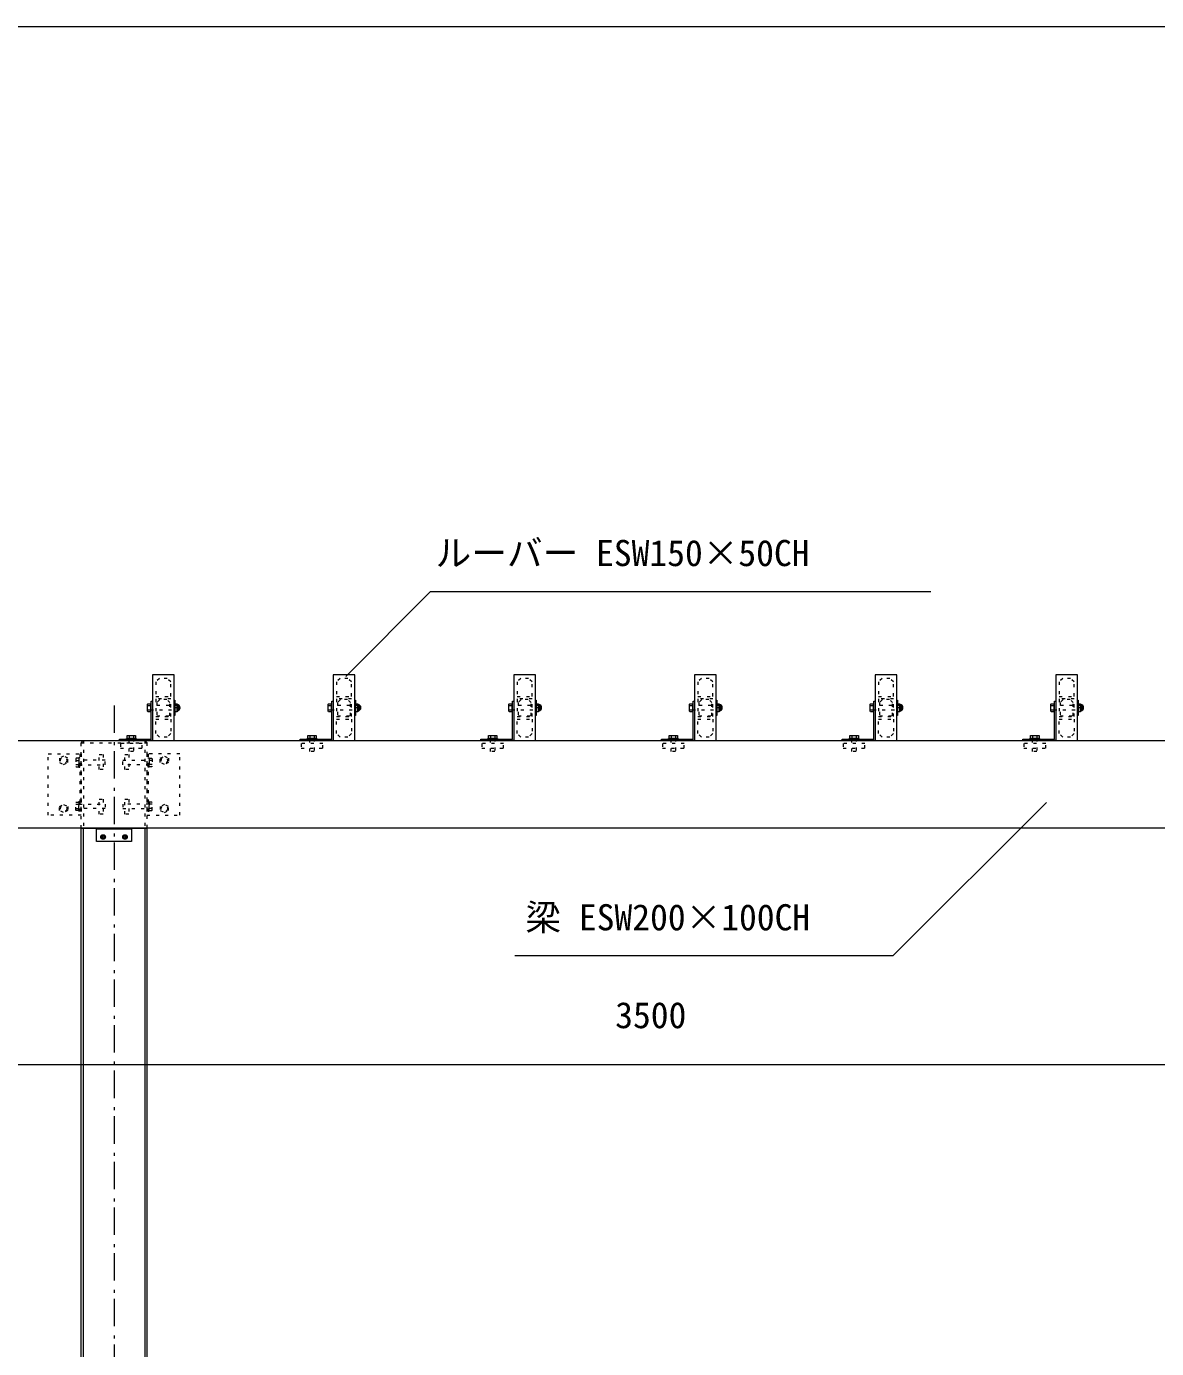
# Model space of a CAD drawing. Units: millimetres, scale not verified. Extents: x -9750 to 9750, y -6875 to 6875.
# Drawn here: x -7331 to -4751, y 3858 to 6875 of the extents above; entities that cross this region are included whole.
import ezdxf
from ezdxf.enums import TextEntityAlignment as Align

# ---------------------------------------------------------------- set-up
doc = ezdxf.new("R2010")
doc.units = ezdxf.units.MM
doc.header["$LTSCALE"] = 50
doc.linetypes.add('USER5', pattern=[0.416565, 0.138855, -0.27771])
doc.linetypes.add('USER6', pattern=[2.083282, 1.25, -0.416565, 0.138855, -0.277863])
doc.layers.add('0-1_IMPORTED', color=30, linetype='Continuous', lineweight=18)
doc.styles.add('ＭＳ ゴシック', font='')
doc.styles.get('ＭＳ ゴシック').set_extended_font_data('MS Gothic')

msp = doc.modelspace()

# ---------------------------------------------------------------- linework, layer by layer
at = {"layer": '0-1_IMPORTED', "color": 1, "linetype": 'USER6'}
for p, q in [((-7130.72, 5325.11), (-7130.72, -3224.89)), ((-7156.47, 5027.11), (-7156.47, 5028.36)), ((-7156.47, 5027.11), (-7156.47, 5028.36)), ((-7104.97, 5027.11), (-7104.97, 5028.36)), ((-7104.97, 5027.11), (-7104.97, 5028.36))]:
    msp.add_line(p, q, dxfattribs=at)
at = {"layer": '0-1_IMPORTED'}
for p, q in [((-7047.82, 5324.73), (-7053.61, 5324.73)), ((-7053.61, 5315.49), (-7047.82, 5315.49)), ((-6987.43, 5320.11), (-6991, 5320.11)), ((-6986.72, 5312.96), (-6986.72, 5327.26)), ((-6635.32, 5324.73), (-6641.11, 5324.73)), ((-6641.11, 5315.49), (-6635.32, 5315.49)), ((-6574.93, 5320.11), (-6578.5, 5320.11)), ((-6574.22, 5312.96), (-6574.22, 5327.26)), ((-6222.82, 5324.73), (-6228.61, 5324.73)), ((-6228.61, 5315.49), (-6222.82, 5315.49)), ((-6162.43, 5320.11), (-6166, 5320.11)), ((-6161.72, 5312.96), (-6161.72, 5327.26)), ((-5810.32, 5324.73), (-5816.11, 5324.73)), ((-5816.11, 5315.49), (-5810.32, 5315.49)), ((-5749.93, 5320.11), (-5753.5, 5320.11)), ((-5749.22, 5312.96), (-5749.22, 5327.26)), ((-5397.82, 5324.73), (-5403.61, 5324.73)), ((-5403.61, 5315.49), (-5397.82, 5315.49)), ((-5337.43, 5320.11), (-5341, 5320.11)), ((-5336.72, 5312.96), (-5336.72, 5327.26)), ((-4985.32, 5324.73), (-4991.11, 5324.73)), ((-4991.11, 5315.49), (-4985.32, 5315.49)), ((-4924.93, 5320.11), (-4928.5, 5320.11)), ((-4924.22, 5312.96), (-4924.22, 5327.26)), ((-7096.09, 5257.11), (-7096.09, 5250.11)), ((-7086.34, 5257.11), (-7086.34, 5250.11)), ((-6683.59, 5257.11), (-6683.59, 5250.11)), ((-6673.84, 5257.11), (-6673.84, 5250.11)), ((-6271.09, 5257.11), (-6271.09, 5250.11)), ((-6261.34, 5257.11), (-6261.34, 5250.11)), ((-5858.59, 5257.11), (-5858.59, 5250.11)), ((-5848.84, 5257.11), (-5848.84, 5250.11)), ((-5446.09, 5257.11), (-5446.09, 5250.11)), ((-5436.34, 5257.11), (-5436.34, 5250.11)), ((-5033.59, 5257.11), (-5033.59, 5250.11)), ((-5023.84, 5257.11), (-5023.84, 5250.11)), ((-7200.72, 1945.11), (-7200.72, 5045.11)), ((-7060.72, 5045.11), (-7060.72, 1945.11))]:
    msp.add_line(p, q, dxfattribs=at)
at = {"layer": '0-1_IMPORTED', "linetype": 'USER5'}
for p, q in [((-7205.72, 5240.11), (-7055.72, 5240.11)), ((-7200.72, 5245.11), (-7200.72, 5045.11)), ((-7060.72, 5245.11), (-7060.72, 5045.11)), ((-7217.72, 5199.99), (-7210.72, 5199.99)), ((-7217.72, 5190.23), (-7210.72, 5190.23)), ((-7208.72, 5215.11), (-7208.72, 5075.11)), ((-7052.72, 5215.11), (-7052.72, 5075.11)), ((-7043.72, 5199.99), (-7050.72, 5199.99)), ((-7043.72, 5190.23), (-7050.72, 5190.23)), ((-7217.72, 5099.99), (-7210.72, 5099.99)), ((-7043.72, 5099.99), (-7050.72, 5099.99)), ((-7217.72, 5090.23), (-7210.72, 5090.23)), ((-7043.72, 5090.23), (-7050.72, 5090.23))]:
    msp.add_line(p, q, dxfattribs=at)
at = {"layer": '0-1_IMPORTED', "color": 1}
for p, q in [((-5352.29, 4753.53), (-5002.17, 5103.66)), ((-5352.29, 4753.53), (-6215.61, 4753.53)), ((-7630.72, 4505.99), (-4130.72, 4505.99))]:
    msp.add_line(p, q, dxfattribs=at)
at = {"layer": '0-1_IMPORTED'}
for points in [[(-9750, 6875), (9750, 6875), (9750, -6875), (-9750, -6875)], [(-6993.22, 5395.11), (-7043.22, 5395.11), (-7043.22, 5245.11), (-6993.22, 5245.11)], [(-6580.72, 5395.11), (-6630.72, 5395.11), (-6630.72, 5245.11), (-6580.72, 5245.11)], [(-6168.22, 5395.11), (-6218.22, 5395.11), (-6218.22, 5245.11), (-6168.22, 5245.11)], [(-5755.72, 5395.11), (-5805.72, 5395.11), (-5805.72, 5245.11), (-5755.72, 5245.11)], [(-5343.22, 5395.11), (-5393.22, 5395.11), (-5393.22, 5245.11), (-5343.22, 5245.11)], [(-4930.72, 5395.11), (-4980.72, 5395.11), (-4980.72, 5245.11), (-4930.72, 5245.11)], [(-7043.22, 5335.11), (-7043.22, 5245.11), (-7118.22, 5245.11), (-7118.22, 5248.11), (-7046.22, 5248.11), (-7046.22, 5335.11)], [(-7047.82, 5310.87), (-7053.61, 5310.87), (-7054.33, 5312.11), (-7054.33, 5328.11), (-7053.61, 5329.35), (-7047.82, 5329.35)], [(-7046.22, 5329.11), (-7047.82, 5329.11), (-7047.82, 5311.11), (-7046.22, 5311.11)], [(-6993.22, 5337.61), (-6991.72, 5337.61), (-6991.72, 5302.61), (-6993.22, 5302.61)], [(-6991.72, 5329.11), (-6986.72, 5329.11), (-6986.72, 5311.11), (-6991.72, 5311.11)], [(-6630.72, 5335.11), (-6630.72, 5245.11), (-6705.72, 5245.11), (-6705.72, 5248.11), (-6633.72, 5248.11), (-6633.72, 5335.11)], [(-6635.32, 5310.87), (-6641.11, 5310.87), (-6641.83, 5312.11), (-6641.83, 5328.11), (-6641.11, 5329.35), (-6635.32, 5329.35)], [(-6633.72, 5329.11), (-6635.32, 5329.11), (-6635.32, 5311.11), (-6633.72, 5311.11)], [(-6580.72, 5337.61), (-6579.22, 5337.61), (-6579.22, 5302.61), (-6580.72, 5302.61)], [(-6579.22, 5329.11), (-6574.22, 5329.11), (-6574.22, 5311.11), (-6579.22, 5311.11)], [(-6218.22, 5335.11), (-6218.22, 5245.11), (-6293.22, 5245.11), (-6293.22, 5248.11), (-6221.22, 5248.11), (-6221.22, 5335.11)], [(-6222.82, 5310.87), (-6228.61, 5310.87), (-6229.33, 5312.11), (-6229.33, 5328.11), (-6228.61, 5329.35), (-6222.82, 5329.35)], [(-6221.22, 5329.11), (-6222.82, 5329.11), (-6222.82, 5311.11), (-6221.22, 5311.11)], [(-6168.22, 5337.61), (-6166.72, 5337.61), (-6166.72, 5302.61), (-6168.22, 5302.61)], [(-6166.72, 5329.11), (-6161.72, 5329.11), (-6161.72, 5311.11), (-6166.72, 5311.11)], [(-5805.72, 5335.11), (-5805.72, 5245.11), (-5880.72, 5245.11), (-5880.72, 5248.11), (-5808.72, 5248.11), (-5808.72, 5335.11)], [(-5810.32, 5310.87), (-5816.11, 5310.87), (-5816.83, 5312.11), (-5816.83, 5328.11), (-5816.11, 5329.35), (-5810.32, 5329.35)], [(-5808.72, 5329.11), (-5810.32, 5329.11), (-5810.32, 5311.11), (-5808.72, 5311.11)], [(-5755.72, 5337.61), (-5754.22, 5337.61), (-5754.22, 5302.61), (-5755.72, 5302.61)], [(-5754.22, 5329.11), (-5749.22, 5329.11), (-5749.22, 5311.11), (-5754.22, 5311.11)], [(-5393.22, 5335.11), (-5393.22, 5245.11), (-5468.22, 5245.11), (-5468.22, 5248.11), (-5396.22, 5248.11), (-5396.22, 5335.11)], [(-5397.82, 5310.87), (-5403.61, 5310.87), (-5404.33, 5312.11), (-5404.33, 5328.11), (-5403.61, 5329.35), (-5397.82, 5329.35)], [(-5396.22, 5329.11), (-5397.82, 5329.11), (-5397.82, 5311.11), (-5396.22, 5311.11)], [(-5343.22, 5337.61), (-5341.72, 5337.61), (-5341.72, 5302.61), (-5343.22, 5302.61)], [(-5341.72, 5329.11), (-5336.72, 5329.11), (-5336.72, 5311.11), (-5341.72, 5311.11)], [(-4980.72, 5335.11), (-4980.72, 5245.11), (-5055.72, 5245.11), (-5055.72, 5248.11), (-4983.72, 5248.11), (-4983.72, 5335.11)], [(-4985.32, 5310.87), (-4991.11, 5310.87), (-4991.83, 5312.11), (-4991.83, 5328.11), (-4991.11, 5329.35), (-4985.32, 5329.35)], [(-4983.72, 5329.11), (-4985.32, 5329.11), (-4985.32, 5311.11), (-4983.72, 5311.11)], [(-4930.72, 5337.61), (-4929.22, 5337.61), (-4929.22, 5302.61), (-4930.72, 5302.61)], [(-4929.22, 5329.11), (-4924.22, 5329.11), (-4924.22, 5311.11), (-4929.22, 5311.11)], [(-7082.72, 5257.11), (-7081.42, 5256.36), (-7081.42, 5250.11), (-7101.02, 5250.11), (-7101.02, 5256.36), (-7099.72, 5257.11)], [(-6670.22, 5257.11), (-6668.92, 5256.36), (-6668.92, 5250.11), (-6688.52, 5250.11), (-6688.52, 5256.36), (-6687.22, 5257.11)], [(-6257.72, 5257.11), (-6256.42, 5256.36), (-6256.42, 5250.11), (-6276.02, 5250.11), (-6276.02, 5256.36), (-6274.72, 5257.11)], [(-5845.22, 5257.11), (-5843.92, 5256.36), (-5843.92, 5250.11), (-5863.52, 5250.11), (-5863.52, 5256.36), (-5862.22, 5257.11)], [(-5432.72, 5257.11), (-5431.42, 5256.36), (-5431.42, 5250.11), (-5451.02, 5250.11), (-5451.02, 5256.36), (-5449.72, 5257.11)], [(-5020.22, 5257.11), (-5018.92, 5256.36), (-5018.92, 5250.11), (-5038.52, 5250.11), (-5038.52, 5256.36), (-5037.22, 5257.11)], [(-7630.72, 5245.11), (-630.72, 5245.11), (-630.72, 5045.11), (-7630.72, 5045.11)], [(-7080.22, 5250.11), (-7080.22, 5248.11), (-7102.22, 5248.11), (-7102.22, 5250.11)], [(-6667.72, 5250.11), (-6667.72, 5248.11), (-6689.72, 5248.11), (-6689.72, 5250.11)], [(-6255.22, 5250.11), (-6255.22, 5248.11), (-6277.22, 5248.11), (-6277.22, 5250.11)], [(-5842.72, 5250.11), (-5842.72, 5248.11), (-5864.72, 5248.11), (-5864.72, 5250.11)], [(-5430.22, 5250.11), (-5430.22, 5248.11), (-5452.22, 5248.11), (-5452.22, 5250.11)], [(-5017.72, 5250.11), (-5017.72, 5248.11), (-5039.72, 5248.11), (-5039.72, 5250.11)], [(-7205.72, 5045.11), (-7055.72, 5045.11), (-7055.72, 1945.11), (-7205.72, 1945.11)]]:
    msp.add_lwpolyline(points, close=True, dxfattribs=at)
at = {"layer": '0-1_IMPORTED', "color": 1}
msp.add_lwpolyline([(-6601.85, 5391.24), (-6407.97, 5585.11), (-5265.61, 5585.11)], dxfattribs=at)
at = {"layer": '0-1_IMPORTED', "linetype": 'USER5'}
for points in [[(-7035.22, 5379.11), (-7035.22, 5346.11), (-7001.22, 5346.11), (-7001.22, 5379.11), (-7009.22, 5387.11), (-7027.22, 5387.11)], [(-6622.72, 5379.11), (-6622.72, 5346.11), (-6588.72, 5346.11), (-6588.72, 5379.11), (-6596.72, 5387.11), (-6614.72, 5387.11)], [(-6210.22, 5379.11), (-6210.22, 5346.11), (-6176.22, 5346.11), (-6176.22, 5379.11), (-6184.22, 5387.11), (-6202.22, 5387.11)], [(-5797.72, 5379.11), (-5797.72, 5346.11), (-5763.72, 5346.11), (-5763.72, 5379.11), (-5771.72, 5387.11), (-5789.72, 5387.11)], [(-5385.22, 5379.11), (-5385.22, 5346.11), (-5351.22, 5346.11), (-5351.22, 5379.11), (-5359.22, 5387.11), (-5377.22, 5387.11)], [(-4972.72, 5379.11), (-4972.72, 5346.11), (-4938.72, 5346.11), (-4938.72, 5379.11), (-4946.72, 5387.11), (-4964.72, 5387.11)], [(-7035.22, 5340.11), (-7035.22, 5300.11), (-7001.22, 5300.11), (-7001.22, 5340.11)], [(-7033.22, 5331.78), (-7033.22, 5301.61), (-7003.22, 5301.61), (-7003.22, 5331.78), (-7010.04, 5338.61), (-7026.39, 5338.61)], [(-6622.72, 5340.11), (-6622.72, 5300.11), (-6588.72, 5300.11), (-6588.72, 5340.11)], [(-6620.72, 5331.78), (-6620.72, 5301.61), (-6590.72, 5301.61), (-6590.72, 5331.78), (-6597.54, 5338.61), (-6613.89, 5338.61)], [(-6210.22, 5340.11), (-6210.22, 5300.11), (-6176.22, 5300.11), (-6176.22, 5340.11)], [(-6208.22, 5331.78), (-6208.22, 5301.61), (-6178.22, 5301.61), (-6178.22, 5331.78), (-6185.04, 5338.61), (-6201.39, 5338.61)], [(-5797.72, 5340.11), (-5797.72, 5300.11), (-5763.72, 5300.11), (-5763.72, 5340.11)], [(-5795.72, 5331.78), (-5795.72, 5301.61), (-5765.72, 5301.61), (-5765.72, 5331.78), (-5772.54, 5338.61), (-5788.89, 5338.61)], [(-5385.22, 5340.11), (-5385.22, 5300.11), (-5351.22, 5300.11), (-5351.22, 5340.11)], [(-5383.22, 5331.78), (-5383.22, 5301.61), (-5353.22, 5301.61), (-5353.22, 5331.78), (-5360.04, 5338.61), (-5376.39, 5338.61)], [(-4972.72, 5340.11), (-4972.72, 5300.11), (-4938.72, 5300.11), (-4938.72, 5340.11)], [(-4970.72, 5331.78), (-4970.72, 5301.61), (-4940.72, 5301.61), (-4940.72, 5331.78), (-4947.54, 5338.61), (-4963.89, 5338.61)], [(-7035.22, 5261.11), (-7035.22, 5294.11), (-7001.22, 5294.11), (-7001.22, 5261.11), (-7009.22, 5253.11), (-7027.22, 5253.11)], [(-6622.72, 5261.11), (-6622.72, 5294.11), (-6588.72, 5294.11), (-6588.72, 5261.11), (-6596.72, 5253.11), (-6614.72, 5253.11)], [(-6210.22, 5261.11), (-6210.22, 5294.11), (-6176.22, 5294.11), (-6176.22, 5261.11), (-6184.22, 5253.11), (-6202.22, 5253.11)], [(-5797.72, 5261.11), (-5797.72, 5294.11), (-5763.72, 5294.11), (-5763.72, 5261.11), (-5771.72, 5253.11), (-5789.72, 5253.11)], [(-5385.22, 5261.11), (-5385.22, 5294.11), (-5351.22, 5294.11), (-5351.22, 5261.11), (-5359.22, 5253.11), (-5377.22, 5253.11)], [(-4972.72, 5261.11), (-4972.72, 5294.11), (-4938.72, 5294.11), (-4938.72, 5261.11), (-4946.72, 5253.11), (-4964.72, 5253.11)], [(-7200.72, 5245.11), (-7060.72, 5245.11), (-7055.72, 5240.11), (-7055.72, 5045.11), (-7205.72, 5045.11), (-7205.72, 5240.11)], [(-7066.22, 5238.11), (-7116.22, 5238.11), (-7116.22, 5228.11), (-7066.22, 5228.11)], [(-7086.22, 5250.11), (-7086.22, 5220.11), (-7096.22, 5220.11), (-7096.22, 5250.11)], [(-6653.72, 5238.11), (-6703.72, 5238.11), (-6703.72, 5228.11), (-6653.72, 5228.11)], [(-6673.72, 5250.11), (-6673.72, 5220.11), (-6683.72, 5220.11), (-6683.72, 5250.11)], [(-6241.22, 5238.11), (-6291.22, 5238.11), (-6291.22, 5228.11), (-6241.22, 5228.11)], [(-6261.22, 5250.11), (-6261.22, 5220.11), (-6271.22, 5220.11), (-6271.22, 5250.11)], [(-5828.72, 5238.11), (-5878.72, 5238.11), (-5878.72, 5228.11), (-5828.72, 5228.11)], [(-5848.72, 5250.11), (-5848.72, 5220.11), (-5858.72, 5220.11), (-5858.72, 5250.11)], [(-5416.22, 5238.11), (-5466.22, 5238.11), (-5466.22, 5228.11), (-5416.22, 5228.11)], [(-5436.22, 5250.11), (-5436.22, 5220.11), (-5446.22, 5220.11), (-5446.22, 5250.11)], [(-5003.72, 5238.11), (-5053.72, 5238.11), (-5053.72, 5228.11), (-5003.72, 5228.11)], [(-5023.72, 5250.11), (-5023.72, 5220.11), (-5033.72, 5220.11), (-5033.72, 5250.11)], [(-7280.72, 5215.11), (-7205.72, 5215.11), (-7205.72, 5075.11), (-7280.72, 5075.11)], [(-7245.72, 5209.49), (-7255.09, 5204.8), (-7255.09, 5195.42), (-7245.72, 5190.74), (-7236.34, 5195.42), (-7236.34, 5204.8)], [(-7217.72, 5186.61), (-7216.97, 5185.31), (-7210.72, 5185.31), (-7210.72, 5204.91), (-7216.97, 5204.91), (-7217.72, 5203.61)], [(-7210.72, 5184.11), (-7208.72, 5184.11), (-7208.72, 5206.11), (-7210.72, 5206.11)], [(-7210.72, 5190.11), (-7150.72, 5190.11), (-7150.72, 5200.11), (-7210.72, 5200.11)], [(-7164.59, 5213.11), (-7155.59, 5213.11), (-7155.59, 5179.11), (-7164.59, 5179.11)], [(-7050.72, 5190.11), (-7110.72, 5190.11), (-7110.72, 5200.11), (-7050.72, 5200.11)], [(-7105.84, 5213.11), (-7096.84, 5213.11), (-7096.84, 5179.11), (-7105.84, 5179.11)], [(-6980.72, 5215.11), (-7055.72, 5215.11), (-7055.72, 5075.11), (-6980.72, 5075.11)], [(-7050.72, 5184.11), (-7052.72, 5184.11), (-7052.72, 5206.11), (-7050.72, 5206.11)], [(-7043.72, 5186.61), (-7044.47, 5185.31), (-7050.72, 5185.31), (-7050.72, 5204.91), (-7044.47, 5204.91), (-7043.72, 5203.61)], [(-7015.72, 5209.49), (-7006.34, 5204.8), (-7006.34, 5195.42), (-7015.72, 5190.74), (-7025.09, 5195.42), (-7025.09, 5204.8)], [(-7245.72, 5080.74), (-7255.09, 5085.42), (-7255.09, 5094.8), (-7245.72, 5099.49), (-7236.34, 5094.8), (-7236.34, 5085.42)], [(-7217.72, 5103.61), (-7216.97, 5104.91), (-7210.72, 5104.91), (-7210.72, 5085.31), (-7216.97, 5085.31), (-7217.72, 5086.61)], [(-7210.72, 5106.11), (-7208.72, 5106.11), (-7208.72, 5084.11), (-7210.72, 5084.11)], [(-7210.72, 5100.11), (-7150.72, 5100.11), (-7150.72, 5090.11), (-7210.72, 5090.11)], [(-7164.59, 5111.11), (-7155.59, 5111.11), (-7155.59, 5077.11), (-7164.59, 5077.11)], [(-7050.72, 5100.11), (-7110.72, 5100.11), (-7110.72, 5090.11), (-7050.72, 5090.11)], [(-7105.84, 5111.11), (-7096.84, 5111.11), (-7096.84, 5077.11), (-7105.84, 5077.11)], [(-7050.72, 5106.11), (-7052.72, 5106.11), (-7052.72, 5084.11), (-7050.72, 5084.11)], [(-7043.72, 5103.61), (-7044.47, 5104.91), (-7050.72, 5104.91), (-7050.72, 5085.31), (-7044.47, 5085.31), (-7043.72, 5086.61)], [(-7015.72, 5080.74), (-7006.34, 5085.42), (-7006.34, 5094.8), (-7015.72, 5099.49), (-7025.09, 5094.8), (-7025.09, 5085.42)]]:
    msp.add_lwpolyline(points, close=True, dxfattribs=at)
for points in [[(-7047.82, 5315.11), (-6984.12, 5315.11), (-6982.82, 5316.41), (-6982.82, 5323.81), (-6984.12, 5325.11), (-7047.82, 5325.11)], [(-6635.32, 5315.11), (-6571.62, 5315.11), (-6570.32, 5316.41), (-6570.32, 5323.81), (-6571.62, 5325.11), (-6635.32, 5325.11)], [(-6222.82, 5315.11), (-6159.12, 5315.11), (-6157.82, 5316.41), (-6157.82, 5323.81), (-6159.12, 5325.11), (-6222.82, 5325.11)], [(-5810.32, 5315.11), (-5746.62, 5315.11), (-5745.32, 5316.41), (-5745.32, 5323.81), (-5746.62, 5325.11), (-5810.32, 5325.11)], [(-5397.82, 5315.11), (-5334.12, 5315.11), (-5332.82, 5316.41), (-5332.82, 5323.81), (-5334.12, 5325.11), (-5397.82, 5325.11)], [(-4985.32, 5315.11), (-4921.62, 5315.11), (-4920.32, 5316.41), (-4920.32, 5323.81), (-4921.62, 5325.11), (-4985.32, 5325.11)]]:
    msp.add_lwpolyline(points, dxfattribs=at)
at = {"layer": '0-1_IMPORTED', "color": 3}
for points in [[(-7170.72, 5045.11), (-7090.72, 5045.11), (-7090.72, 5015.11), (-7170.72, 5015.11)], [(-7170.72, 5045.11), (-7090.72, 5045.11), (-7090.72, 5043.11), (-7170.72, 5043.11)], [(-7170.72, 5045.11), (-7090.72, 5045.11), (-7090.72, 5015.11), (-7170.72, 5015.11)], [(-7170.72, 5045.11), (-7090.72, 5045.11), (-7090.72, 5043.11), (-7170.72, 5043.11)]]:
    msp.add_lwpolyline(points, close=True, dxfattribs=at)
at = {"layer": '0-1_IMPORTED', "color": 1, "linetype": 'USER6'}
for points in [[(-7157.72, 5024.36), (-7158.97, 5024.36), (-7158.97, 5025.86), (-7157.72, 5025.86)], [(-7157.72, 5024.36), (-7158.97, 5024.36), (-7158.97, 5025.86), (-7157.72, 5025.86)], [(-7156.47, 5028.36), (-7154.97, 5028.36), (-7154.97, 5027.11)], [(-7156.47, 5028.36), (-7154.97, 5028.36), (-7154.97, 5027.11)], [(-7154.97, 5023.11), (-7154.97, 5021.86), (-7156.47, 5021.86), (-7156.47, 5023.11)], [(-7154.97, 5023.11), (-7154.97, 5021.86), (-7156.47, 5021.86), (-7156.47, 5023.11)], [(-7153.72, 5025.86), (-7152.47, 5025.86), (-7152.47, 5024.36), (-7153.72, 5024.36)], [(-7153.72, 5025.86), (-7152.47, 5025.86), (-7152.47, 5024.36), (-7153.72, 5024.36)], [(-7107.72, 5025.86), (-7108.97, 5025.86), (-7108.97, 5024.36), (-7107.72, 5024.36)], [(-7107.72, 5025.86), (-7108.97, 5025.86), (-7108.97, 5024.36), (-7107.72, 5024.36)], [(-7104.97, 5028.36), (-7106.47, 5028.36), (-7106.47, 5027.11)], [(-7104.97, 5028.36), (-7106.47, 5028.36), (-7106.47, 5027.11)], [(-7106.47, 5023.11), (-7106.47, 5021.86), (-7104.97, 5021.86), (-7104.97, 5023.11)], [(-7106.47, 5023.11), (-7106.47, 5021.86), (-7104.97, 5021.86), (-7104.97, 5023.11)], [(-7103.72, 5024.36), (-7102.47, 5024.36), (-7102.47, 5025.86), (-7103.72, 5025.86)], [(-7103.72, 5024.36), (-7102.47, 5024.36), (-7102.47, 5025.86), (-7103.72, 5025.86)]]:
    msp.add_lwpolyline(points, dxfattribs=at)
at = {"layer": '0-1_IMPORTED', "linetype": 'USER5'}
for centre in [(-7245.72, 5200.11), (-7015.72, 5200.11), (-7245.72, 5090.11), (-7015.72, 5090.11)]:
    msp.add_circle(centre, 7.19, dxfattribs=at)
at = {"layer": '0-1_IMPORTED', "color": 1, "linetype": 'USER6'}
for centre in [(-7155.72, 5025.11), (-7155.72, 5025.11), (-7105.72, 5025.11), (-7105.72, 5025.11)]:
    msp.add_circle(centre, 5.2, dxfattribs=at)
at = {"layer": '0-1_IMPORTED', "color": 3}
for centre in [(-7155.72, 5025.11), (-7155.72, 5025.11), (-7105.72, 5025.11), (-7105.72, 5025.11)]:
    msp.add_circle(centre, 3.5, dxfattribs=at)
at = {"layer": '0-1_IMPORTED'}
for centre, start, end in [((-6986.72, 5320.11), 360, 90), ((-6986.72, 5320.11), 270, 360), ((-6574.22, 5320.11), 360, 90), ((-6574.22, 5320.11), 270, 360), ((-6161.72, 5320.11), 360, 90), ((-6161.72, 5320.11), 270, 360), ((-5749.22, 5320.11), 360, 90), ((-5749.22, 5320.11), 270, 360), ((-5336.72, 5320.11), 360, 90), ((-5336.72, 5320.11), 270, 360), ((-4924.22, 5320.11), 360, 90), ((-4924.22, 5320.11), 270, 360)]:
    msp.add_arc(centre, 7.15, start, end, dxfattribs=at)
at = {"layer": '0-1_IMPORTED', "color": 1, "linetype": 'USER6'}
for centre, start, end in [((-7157.72, 5027.11), 270, 0), ((-7157.72, 5027.11), 270, 0), ((-7157.72, 5023.11), 360, 90), ((-7157.72, 5023.11), 360, 90), ((-7153.72, 5027.11), 180, 270), ((-7153.72, 5027.11), 180, 270), ((-7153.72, 5023.11), 90, 180), ((-7153.72, 5023.11), 90, 180), ((-7107.72, 5027.11), 270, 0), ((-7107.72, 5027.11), 270, 0), ((-7107.72, 5023.11), 360, 90), ((-7107.72, 5023.11), 360, 90), ((-7103.72, 5027.11), 180, 270), ((-7103.72, 5027.11), 180, 270), ((-7103.72, 5023.11), 90, 180), ((-7103.72, 5023.11), 90, 180)]:
    msp.add_arc(centre, 1.25, start, end, dxfattribs=at)

# ---------------------------------------------------------------- texts
at = {"layer": '0-1_IMPORTED', "color": 7, "style": 'ＭＳ ゴシック'}
for s, p in [('ルーバー ESW150×50CH', (-6396.67, 5625.43)), ('梁 ESW200×100CH', (-6191.46, 4794.09)), ('3500', (-5986.55, 4570.8))]:
    msp.add_text(s, height=59.71, dxfattribs=at).set_placement(p, align=Align.BOTTOM_LEFT)

doc.saveas('drawing.dxf')
